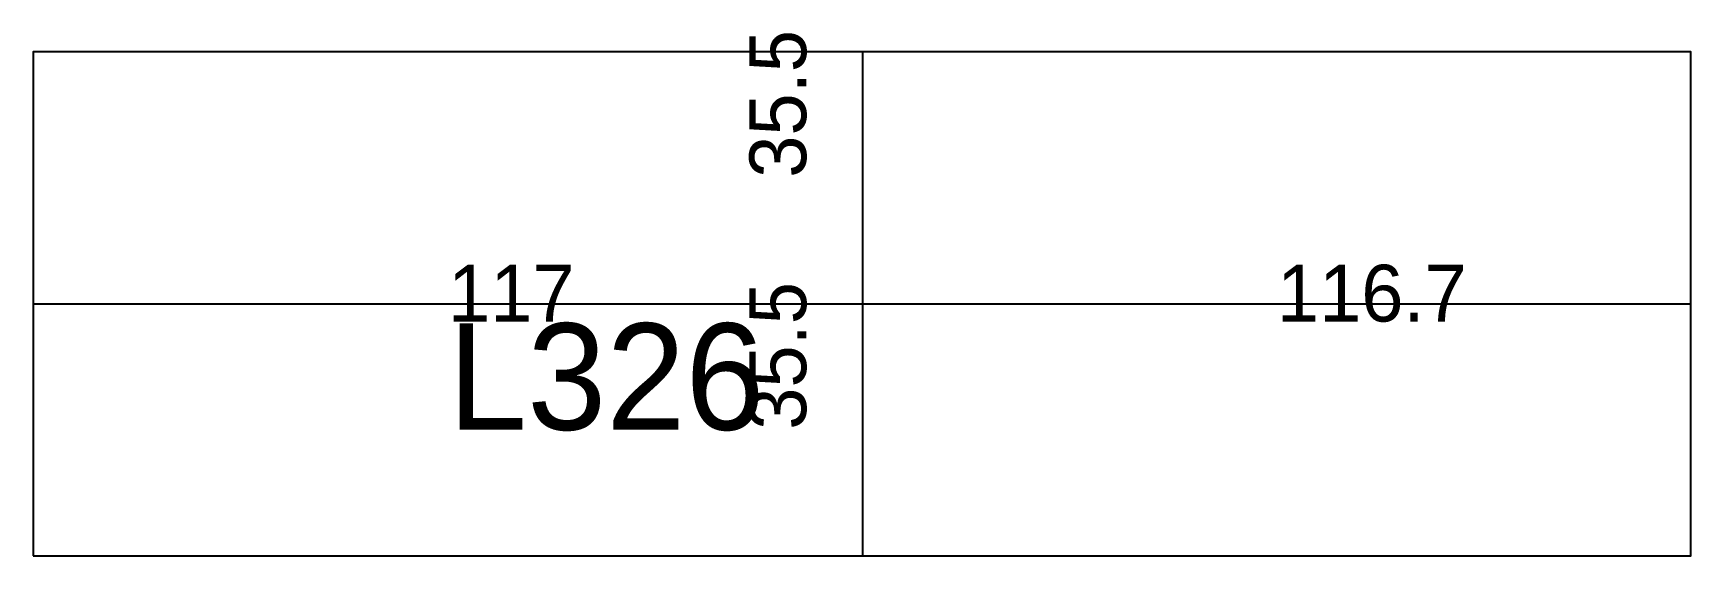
# Model space of a CAD drawing. Extents: x 2914 to 3148, y 1578 to 1652.
import ezdxf

# ---------------------------------------------------------------- set-up
doc = ezdxf.new("R2010")
doc.units = 0
for name, color, linetype in [('3', 3, 'Continuous'), ('4', 4, 'Continuous'), ('Painéis', 200, 'Continuous')]:
    doc.layers.add(name, color=color, linetype=linetype)

msp = doc.modelspace()

# ---------------------------------------------------------------- linework, layer by layer
at = {"layer": '3'}
for p, q in [((3148.07, 1648.94), (2914.33, 1648.94)), ((2914.33, 1648.94), (2914.33, 1577.94)), ((3031.33, 1577.94), (3031.33, 1648.94)), ((3148.07, 1577.94), (3148.07, 1648.94)), ((2914.33, 1613.44), (3148.07, 1613.44)), ((2914.33, 1577.94), (3148.07, 1577.94))]:
    msp.add_line(p, q, dxfattribs=at)
at = {"layer": '3', "lineweight": 25}
msp.add_lwpolyline([(2914.33, 1577.94), (3148.07, 1577.94), (3148.07, 1648.94), (2914.33, 1648.94)], close=True, dxfattribs=at)
at = {"layer": 'Painéis', "lineweight": 18}
for p, q in [((3031.33, 1577.94), (3031.33, 1648.94)), ((2914.33, 1613.44), (3148.07, 1613.44))]:
    msp.add_line(p, q, dxfattribs=at)

# ---------------------------------------------------------------- texts
at = {"layer": '4'}
msp.add_text('L326', height=15, dxfattribs=at).set_placement((2972.83, 1595.69))
at = {"layer": 'Painéis'}
for p in [(3023.33, 1631.19), (3023.33, 1595.69)]:
    msp.add_text('35.5', height=8, rotation=90, dxfattribs=at).set_placement(p)
for s, p in [('117', (2972.83, 1610.94)), ('116.7', (3089.7, 1610.94))]:
    msp.add_text(s, height=8, dxfattribs=at).set_placement(p)

doc.saveas('drawing.dxf')
